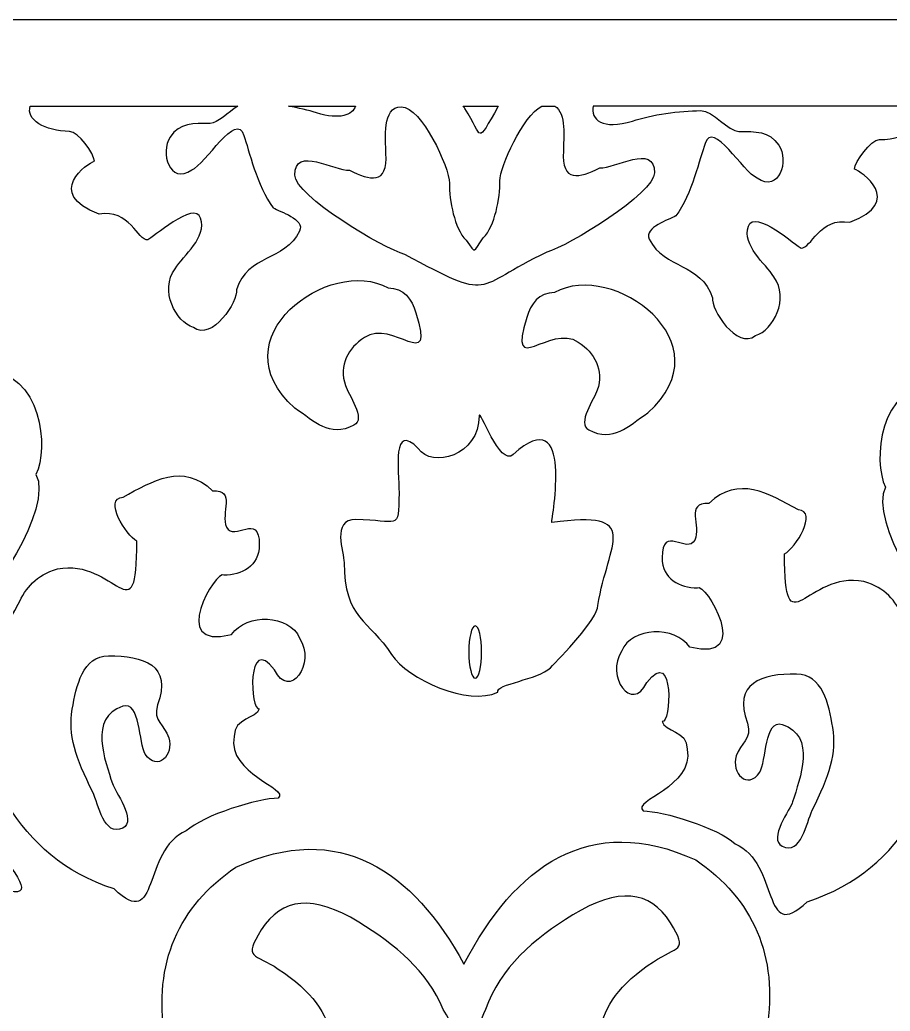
# Model space of a CAD drawing. Header units: centimetres. Extents: x 14.4 to 27, y -9 to -1.5.
# Drawn here: x 17.657 to 19.685, y -3.79 to -1.481 of the extents above; entities that cross this region are included whole.
import ezdxf

# ---------------------------------------------------------------- set-up
doc = ezdxf.new("R2010")
doc.units = ezdxf.units.CM
doc.header["$MEASUREMENT"] = 0
doc.layers.add('layer 1', color=7, linetype='Continuous')

msp = doc.modelspace()

# ---------------------------------------------------------------- linework, layer by layer
at = {"layer": 'layer 1', "color": 250, "lineweight": 30}
for points, knots in [([(14.66247, -9.00021), (14.66247, -9.00021), (14.39842, -9.00021), (14.39842, -9.00021), (14.39842, -9.00021), (14.39842, -9.00021), (14.39842, -1.48079), (14.39842, -1.48079), (14.39842, -1.48079), (14.39842, -1.48079), (26.99977, -1.48079), (26.99977, -1.48079), (26.99977, -1.48079), (26.99977, -1.48079), (26.99977, -9.00021), (26.99977, -9.00021), (26.99977, -9.00021), (26.99977, -9.00021), (14.66247, -9.00021), (14.66247, -9.00021)], [0, 0, 0, 0, 0.1666667, 0.1666667, 0.1666667, 0.1666667, 0.3333333, 0.3333333, 0.3333333, 0.3333333, 0.5, 0.5, 0.5, 0.5, 0.6666667, 0.6666667, 0.6666667, 0.6666667, 1, 1, 1, 1]), ([(17.68114, -1.68191), (17.66987, -1.71238), (17.71534, -1.74066), (17.77264, -1.74067), (17.77264, -1.74067), (17.79312, -1.74067), (17.83035, -1.79306), (17.83035, -1.8099), (17.83035, -1.8099), (17.8161, -1.81383), (17.71153, -1.8844), (17.84151, -1.93341), (17.84151, -1.93341), (17.91194, -1.92018), (17.93203, -1.99571), (17.95506, -1.99328), (17.95506, -1.99328), (17.9625, -1.99141), (18.06488, -1.89972), (18.0779, -1.94276), (18.0779, -1.94276), (18.0928, -1.98767), (18.03882, -2.02884), (18.01834, -2.06065), (18.01834, -2.06065), (17.98158, -2.11117), (18.02037, -2.18477), (18.06116, -2.19725), (18.06116, -2.19725), (18.10463, -2.2311), (18.16586, -2.13541), (18.16167, -2.1093), (18.16167, -2.1093), (18.18773, -2.02697), (18.27335, -2.04381), (18.30872, -1.9727), (18.30872, -1.9727), (18.32175, -1.94463), (18.26219, -1.92779), (18.2473, -1.91843), (18.2473, -1.91843), (18.2082, -1.86828), (18.19145, -1.7832), (18.17843, -1.75002), (18.17843, -1.75002), (18.16232, -1.69205), (18.08909, -1.81741), (18.05744, -1.83049), (18.05744, -1.83049), (18.00531, -1.86604), (17.98298, -1.78932), (18.00718, -1.75376), (18.00718, -1.75376), (18.02951, -1.72008), (18.06116, -1.72195), (18.10025, -1.72195), (18.10025, -1.72195), (18.11796, -1.72195), (18.14163, -1.69589), (18.16474, -1.68191), (18.16474, -1.68191), (18.16474, -1.68191), (17.68114, -1.68191), (17.68114, -1.68191)], [0, 0, 0, 0, 0.0588235, 0.0588235, 0.0588235, 0.0588235, 0.1176471, 0.1176471, 0.1176471, 0.1176471, 0.1764706, 0.1764706, 0.1764706, 0.1764706, 0.2352941, 0.2352941, 0.2352941, 0.2352941, 0.2941176, 0.2941176, 0.2941176, 0.2941176, 0.3529412, 0.3529412, 0.3529412, 0.3529412, 0.4117647, 0.4117647, 0.4117647, 0.4117647, 0.4705882, 0.4705882, 0.4705882, 0.4705882, 0.5294118, 0.5294118, 0.5294118, 0.5294118, 0.5882353, 0.5882353, 0.5882353, 0.5882353, 0.6470588, 0.6470588, 0.6470588, 0.6470588, 0.7058824, 0.7058824, 0.7058824, 0.7058824, 0.7647059, 0.7647059, 0.7647059, 0.7647059, 0.8235294, 0.8235294, 0.8235294, 0.8235294, 0.8823529, 0.8823529, 0.8823529, 0.8823529, 1, 1, 1, 1]), ([(18.28291, -1.68191), (18.30632, -1.68595), (18.3289, -1.69129), (18.34781, -1.69763), (18.34781, -1.69763), (18.4032, -1.71432), (18.43156, -1.70255), (18.4387, -1.68191), (18.4387, -1.68191), (18.4387, -1.68191), (18.28291, -1.68191), (18.28291, -1.68191)], [0, 0, 0, 0, 0.25, 0.25, 0.25, 0.25, 0.5, 0.5, 0.5, 0.5, 1, 1, 1, 1]), ([(18.54569, -1.68358), (18.49975, -1.68358), (18.5098, -1.75863), (18.5098, -1.79182), (18.5098, -1.79182), (18.51461, -1.86592), (18.47249, -1.85533), (18.4251, -1.83079), (18.4251, -1.83079), (18.39065, -1.83367), (18.29734, -1.77306), (18.29734, -1.84233), (18.29734, -1.84233), (18.29734, -1.88986), (18.50407, -2.01434), (18.554, -2.02706), (18.554, -2.02706), (18.76237, -2.13975), (18.70917, -2.10554), (18.88464, -2.02163), (18.88464, -2.02163), (18.93457, -2.00891), (19.13586, -1.88444), (19.13586, -1.83691), (19.13586, -1.83691), (19.13586, -1.76764), (19.04256, -1.82825), (19.0081, -1.82536), (19.0081, -1.82536), (18.96071, -1.84991), (18.9186, -1.8605), (18.92341, -1.7864), (18.92341, -1.7864), (18.92341, -1.75764), (18.93093, -1.69749), (18.90308, -1.68191), (18.90308, -1.68191), (18.90308, -1.68191), (18.87343, -1.68191), (18.87343, -1.68191), (18.87343, -1.68191), (18.82848, -1.70451), (18.77554, -1.82291), (18.77554, -1.85567), (18.77554, -1.85567), (18.77554, -1.89608), (18.76406, -1.96102), (18.73678, -1.98844), (18.73678, -1.98844), (18.71129, -2.02277), (18.72178, -2.02802), (18.69643, -1.99386), (18.69643, -1.99386), (18.66915, -1.96644), (18.65766, -1.9015), (18.65766, -1.86109), (18.65766, -1.86109), (18.65766, -1.82483), (18.59278, -1.68358), (18.54569, -1.68358)], [0, 0, 0, 0, 0.0625, 0.0625, 0.0625, 0.0625, 0.125, 0.125, 0.125, 0.125, 0.1875, 0.1875, 0.1875, 0.1875, 0.25, 0.25, 0.25, 0.25, 0.3125, 0.3125, 0.3125, 0.3125, 0.375, 0.375, 0.375, 0.375, 0.4375, 0.4375, 0.4375, 0.4375, 0.5, 0.5, 0.5, 0.5, 0.5625, 0.5625, 0.5625, 0.5625, 0.625, 0.625, 0.625, 0.625, 0.6875, 0.6875, 0.6875, 0.6875, 0.75, 0.75, 0.75, 0.75, 0.8125, 0.8125, 0.8125, 0.8125, 0.875, 0.875, 0.875, 0.875, 1, 1, 1, 1]), ([(18.69001, -1.68191), (18.69126, -1.68374), (18.69248, -1.68559), (18.69368, -1.68748), (18.69368, -1.68748), (18.73804, -1.75653), (18.71827, -1.774), (18.77162, -1.68191), (18.77162, -1.68191), (18.77162, -1.68191), (18.69001, -1.68191), (18.69001, -1.68191)], [0, 0, 0, 0, 0.25, 0.25, 0.25, 0.25, 0.5, 0.5, 0.5, 0.5, 1, 1, 1, 1]), ([(19.73646, -1.68191), (19.78077, -1.71843), (19.72885, -1.75965), (19.65967, -1.75965), (19.65967, -1.75965), (19.63919, -1.75965), (19.60196, -1.81205), (19.60196, -1.82889), (19.60196, -1.82889), (19.6162, -1.83282), (19.72077, -1.90339), (19.5908, -1.95239), (19.5908, -1.95239), (19.52037, -1.93916), (19.50028, -2.0147), (19.47725, -2.01227), (19.47725, -2.01227), (19.46981, -2.0104), (19.36743, -1.91871), (19.3544, -1.96175), (19.3544, -1.96175), (19.33951, -2.00666), (19.39349, -2.04783), (19.41397, -2.07964), (19.41397, -2.07964), (19.45073, -2.13016), (19.41194, -2.20376), (19.37115, -2.21624), (19.37115, -2.21624), (19.32768, -2.25009), (19.26645, -2.15439), (19.27064, -2.12829), (19.27064, -2.12829), (19.24457, -2.04595), (19.15896, -2.06279), (19.12358, -1.99169), (19.12358, -1.99169), (19.11056, -1.96362), (19.17012, -1.94678), (19.18501, -1.93742), (19.18501, -1.93742), (19.22411, -1.88726), (19.24086, -1.80219), (19.25388, -1.76901), (19.25388, -1.76901), (19.26999, -1.71104), (19.34321, -1.8364), (19.37487, -1.84947), (19.37487, -1.84947), (19.42699, -1.88503), (19.44933, -1.80831), (19.42514, -1.77275), (19.42514, -1.77275), (19.40279, -1.73907), (19.37115, -1.74094), (19.33206, -1.74094), (19.33206, -1.74094), (19.30787, -1.74094), (19.2725, -1.69229), (19.24272, -1.69229), (19.24272, -1.69229), (19.19432, -1.69229), (19.12917, -1.70165), (19.0845, -1.71662), (19.0845, -1.71662), (19.0136, -1.73799), (18.98697, -1.71274), (18.99247, -1.68191), (18.99247, -1.68191), (18.99247, -1.68191), (19.73646, -1.68191), (19.73646, -1.68191)], [0, 0, 0, 0, 0.0526316, 0.0526316, 0.0526316, 0.0526316, 0.1052632, 0.1052632, 0.1052632, 0.1052632, 0.1578947, 0.1578947, 0.1578947, 0.1578947, 0.2105263, 0.2105263, 0.2105263, 0.2105263, 0.2631579, 0.2631579, 0.2631579, 0.2631579, 0.3157895, 0.3157895, 0.3157895, 0.3157895, 0.3684211, 0.3684211, 0.3684211, 0.3684211, 0.4210526, 0.4210526, 0.4210526, 0.4210526, 0.4736842, 0.4736842, 0.4736842, 0.4736842, 0.5263158, 0.5263158, 0.5263158, 0.5263158, 0.5789474, 0.5789474, 0.5789474, 0.5789474, 0.6315789, 0.6315789, 0.6315789, 0.6315789, 0.6842105, 0.6842105, 0.6842105, 0.6842105, 0.7368421, 0.7368421, 0.7368421, 0.7368421, 0.7894737, 0.7894737, 0.7894737, 0.7894737, 0.8421053, 0.8421053, 0.8421053, 0.8421053, 0.8947368, 0.8947368, 0.8947368, 0.8947368, 1, 1, 1, 1]), ([(18.57969, -2.16338), (18.56996, -2.13189), (18.55183, -2.10512), (18.51483, -2.10512), (18.51483, -2.10512), (18.3788, -2.02896), (18.1131, -2.22317), (18.29759, -2.38504), (18.29759, -2.38504), (18.34501, -2.41734), (18.37714, -2.45425), (18.43527, -2.42503), (18.43527, -2.42503), (18.46434, -2.41119), (18.4215, -2.3512), (18.41539, -2.33275), (18.41539, -2.33275), (18.40009, -2.28507), (18.4215, -2.24508), (18.45975, -2.22047), (18.45975, -2.22047), (18.52624, -2.17591), (18.6246, -2.30873), (18.57969, -2.16338)], [0, 0, 0, 0, 0.1428571, 0.1428571, 0.1428571, 0.1428571, 0.2857143, 0.2857143, 0.2857143, 0.2857143, 0.4285714, 0.4285714, 0.4285714, 0.4285714, 0.5714286, 0.5714286, 0.5714286, 0.5714286, 0.7142857, 0.7142857, 0.7142857, 0.7142857, 1, 1, 1, 1]), ([(18.83804, -2.17423), (18.84778, -2.14273), (18.8659, -2.11597), (18.90291, -2.11597), (18.90291, -2.11597), (19.03893, -2.0398), (19.30462, -2.23402), (19.12015, -2.39589), (19.12015, -2.39589), (19.07273, -2.42818), (19.0406, -2.4651), (18.98246, -2.43588), (18.98246, -2.43588), (18.95339, -2.42203), (18.99623, -2.36205), (19.00235, -2.34359), (19.00235, -2.34359), (19.01765, -2.29592), (18.99623, -2.25593), (18.95799, -2.23132), (18.95799, -2.23132), (18.89149, -2.18676), (18.79313, -2.31958), (18.83804, -2.17423)], [0, 0, 0, 0, 0.1428571, 0.1428571, 0.1428571, 0.1428571, 0.2857143, 0.2857143, 0.2857143, 0.2857143, 0.4285714, 0.4285714, 0.4285714, 0.4285714, 0.5714286, 0.5714286, 0.5714286, 0.5714286, 0.7142857, 0.7142857, 0.7142857, 0.7142857, 1, 1, 1, 1]), ([(17.57087, -2.29284), (17.57675, -2.31338), (17.58557, -2.38382), (17.57087, -2.3985), (17.57087, -2.3985), (17.54441, -2.42492), (17.52383, -2.36034), (17.49737, -2.38676), (17.49737, -2.38676), (17.45327, -2.43079), (17.41211, -2.51884), (17.36213, -2.56873), (17.36213, -2.56873), (17.32685, -2.60396), (17.23277, -2.51003), (17.19749, -2.48655), (17.19749, -2.48655), (17.11811, -2.43372), (17.07401, -2.5658), (17.07401, -2.62744), (17.07401, -2.62744), (17.08028, -2.70545), (17.15457, -2.68829), (17.13575, -2.7918), (17.13575, -2.7918), (17.14963, -2.8828), (17.28703, -2.8505), (17.17986, -2.94443), (17.17986, -2.94443), (17.10734, -3.03287), (17.17234, -3.02576), (17.22983, -3.07064), (17.22983, -3.07064), (17.32391, -3.16456), (17.27393, -3.35828), (17.43857, -3.4522), (17.43857, -3.4522), (17.49737, -3.46981), (17.53853, -3.50209), (17.60615, -3.50209), (17.60615, -3.50209), (17.69485, -3.5356), (17.66312, -3.4804), (17.59404, -3.40462), (17.59404, -3.40462), (17.47688, -3.30231), (17.3676, -3.07051), (17.38271, -2.8916), (17.38271, -2.8916), (17.40035, -2.83876), (17.42975, -2.69788), (17.44739, -2.75071), (17.44739, -2.75071), (17.49526, -2.72129), (17.48447, -2.89643), (17.50619, -3.01487), (17.50619, -3.01487), (17.57381, -3.22326), (17.64143, -3.42872), (17.87663, -3.50503), (17.87663, -3.50503), (17.98367, -3.60743), (17.9398, -3.41525), (18.04421, -3.37001), (18.04421, -3.37001), (18.08462, -3.33306), (18.2125, -3.29341), (18.25883, -3.2937), (18.25883, -3.2937), (18.28595, -3.26935), (18.14034, -3.23813), (18.15593, -3.14988), (18.15593, -3.14988), (18.15593, -3.10586), (18.20885, -3.10879), (18.21472, -3.08531), (18.21472, -3.08531), (18.19389, -3.09362), (18.18458, -2.90774), (18.25001, -2.99432), (18.25001, -2.99432), (18.28529, -3.0677), (18.34703, -2.97965), (18.30881, -2.92095), (18.30881, -2.92095), (18.28529, -2.86532), (18.18532, -2.86197), (18.15005, -2.91214), (18.15005, -2.91214), (17.99849, -2.95162), (18.11591, -2.75772), (18.13241, -2.77419), (18.13241, -2.77419), (18.17357, -2.77419), (18.21472, -2.75365), (18.21472, -2.70375), (18.21472, -2.70375), (18.21472, -2.6245), (18.15593, -2.69788), (18.13828, -2.66266), (18.13828, -2.66266), (18.12358, -2.63037), (18.1618, -2.57461), (18.10595, -2.57754), (18.10595, -2.57754), (18.03637, -2.51106), (17.96679, -2.55489), (17.89721, -2.59222), (17.89721, -2.59222), (17.85075, -2.59633), (17.90348, -2.68105), (17.92955, -2.69494), (17.92955, -2.69494), (17.92955, -2.92122), (17.87957, -2.73295), (17.74433, -2.75952), (17.74433, -2.75952), (17.69435, -2.77419), (17.67083, -2.80354), (17.65319, -2.8417), (17.65319, -2.8417), (17.61203, -2.92388), (17.54441, -2.98552), (17.54441, -2.84757), (17.54441, -2.84757), (17.58267, -2.84931), (17.73557, -2.61598), (17.69435, -2.53939), (17.69435, -2.53939), (17.72272, -2.48017), (17.71281, -2.30353), (17.57087, -2.29284)], [0, 0, 0, 0, 0.0294118, 0.0294118, 0.0294118, 0.0294118, 0.0588235, 0.0588235, 0.0588235, 0.0588235, 0.0882353, 0.0882353, 0.0882353, 0.0882353, 0.1176471, 0.1176471, 0.1176471, 0.1176471, 0.1470588, 0.1470588, 0.1470588, 0.1470588, 0.1764706, 0.1764706, 0.1764706, 0.1764706, 0.2058824, 0.2058824, 0.2058824, 0.2058824, 0.2352941, 0.2352941, 0.2352941, 0.2352941, 0.2647059, 0.2647059, 0.2647059, 0.2647059, 0.2941176, 0.2941176, 0.2941176, 0.2941176, 0.3235294, 0.3235294, 0.3235294, 0.3235294, 0.3529412, 0.3529412, 0.3529412, 0.3529412, 0.3823529, 0.3823529, 0.3823529, 0.3823529, 0.4117647, 0.4117647, 0.4117647, 0.4117647, 0.4411765, 0.4411765, 0.4411765, 0.4411765, 0.4705882, 0.4705882, 0.4705882, 0.4705882, 0.5, 0.5, 0.5, 0.5, 0.5294118, 0.5294118, 0.5294118, 0.5294118, 0.5588235, 0.5588235, 0.5588235, 0.5588235, 0.5882353, 0.5882353, 0.5882353, 0.5882353, 0.6176471, 0.6176471, 0.6176471, 0.6176471, 0.6470588, 0.6470588, 0.6470588, 0.6470588, 0.6764706, 0.6764706, 0.6764706, 0.6764706, 0.7058824, 0.7058824, 0.7058824, 0.7058824, 0.7352941, 0.7352941, 0.7352941, 0.7352941, 0.7647059, 0.7647059, 0.7647059, 0.7647059, 0.7941176, 0.7941176, 0.7941176, 0.7941176, 0.8235294, 0.8235294, 0.8235294, 0.8235294, 0.8529412, 0.8529412, 0.8529412, 0.8529412, 0.8823529, 0.8823529, 0.8823529, 0.8823529, 0.9117647, 0.9117647, 0.9117647, 0.9117647, 0.9411765, 0.9411765, 0.9411765, 0.9411765, 1, 1, 1, 1]), ([(19.79716, -2.32248), (19.79129, -2.34302), (19.78247, -2.41347), (19.79716, -2.42814), (19.79716, -2.42814), (19.82362, -2.45456), (19.84421, -2.38998), (19.87067, -2.4164), (19.87067, -2.4164), (19.91476, -2.46043), (19.95592, -2.54848), (20.00591, -2.59838), (20.00591, -2.59838), (20.04118, -2.6336), (20.13527, -2.53968), (20.17054, -2.51619), (20.17054, -2.51619), (20.24993, -2.46336), (20.29402, -2.59544), (20.29402, -2.65708), (20.29402, -2.65708), (20.28775, -2.73509), (20.21347, -2.71793), (20.23228, -2.82144), (20.23228, -2.82144), (20.21841, -2.91244), (20.081, -2.88014), (20.18819, -2.97407), (20.18819, -2.97407), (20.2607, -3.06251), (20.1957, -3.0554), (20.13821, -3.10028), (20.13821, -3.10028), (20.04412, -3.1942), (20.09411, -3.38792), (19.92946, -3.48184), (19.92946, -3.48184), (19.87067, -3.49945), (19.82951, -3.53174), (19.76188, -3.53174), (19.76188, -3.53174), (19.67319, -3.56525), (19.70491, -3.51004), (19.774, -3.43426), (19.774, -3.43426), (19.89117, -3.33196), (20.00044, -3.10015), (19.98533, -2.92124), (19.98533, -2.92124), (19.96769, -2.86841), (19.93829, -2.72752), (19.92065, -2.78035), (19.92065, -2.78035), (19.87278, -2.75093), (19.88357, -2.92607), (19.86184, -3.04451), (19.86184, -3.04451), (19.79423, -3.2529), (19.72661, -3.45836), (19.49141, -3.53467), (19.49141, -3.53467), (19.38436, -3.63708), (19.42824, -3.44489), (19.32383, -3.39966), (19.32383, -3.39966), (19.28342, -3.3627), (19.15554, -3.32306), (19.10921, -3.32334), (19.10921, -3.32334), (19.08209, -3.29899), (19.2277, -3.26777), (19.21211, -3.17953), (19.21211, -3.17953), (19.21211, -3.1355), (19.15919, -3.13843), (19.15331, -3.11495), (19.15331, -3.11495), (19.17414, -3.12327), (19.18345, -2.93738), (19.11803, -3.02396), (19.11803, -3.02396), (19.08275, -3.09734), (19.02101, -3.00929), (19.05923, -2.95059), (19.05923, -2.95059), (19.08275, -2.89497), (19.18272, -2.89161), (19.21799, -2.94178), (19.21799, -2.94178), (19.36955, -2.98126), (19.25213, -2.78736), (19.23563, -2.80383), (19.23563, -2.80383), (19.19447, -2.80383), (19.15331, -2.78329), (19.15331, -2.73339), (19.15331, -2.73339), (19.15331, -2.65414), (19.21211, -2.72752), (19.22975, -2.6923), (19.22975, -2.6923), (19.24445, -2.66001), (19.20623, -2.60425), (19.26209, -2.60718), (19.26209, -2.60718), (19.33167, -2.5407), (19.40126, -2.58453), (19.47083, -2.62186), (19.47083, -2.62186), (19.51729, -2.62597), (19.46456, -2.71069), (19.43849, -2.72459), (19.43849, -2.72459), (19.43849, -2.95086), (19.48847, -2.7626), (19.62371, -2.78916), (19.62371, -2.78916), (19.67368, -2.80383), (19.6972, -2.83319), (19.71485, -2.87134), (19.71485, -2.87134), (19.75601, -2.95352), (19.82362, -3.01516), (19.82362, -2.87721), (19.82362, -2.87721), (19.78536, -2.87895), (19.63247, -2.64562), (19.67368, -2.56903), (19.67368, -2.56903), (19.64533, -2.50981), (19.65523, -2.33317), (19.79716, -2.32248)], [0, 0, 0, 0, 0.0294118, 0.0294118, 0.0294118, 0.0294118, 0.0588235, 0.0588235, 0.0588235, 0.0588235, 0.0882353, 0.0882353, 0.0882353, 0.0882353, 0.1176471, 0.1176471, 0.1176471, 0.1176471, 0.1470588, 0.1470588, 0.1470588, 0.1470588, 0.1764706, 0.1764706, 0.1764706, 0.1764706, 0.2058824, 0.2058824, 0.2058824, 0.2058824, 0.2352941, 0.2352941, 0.2352941, 0.2352941, 0.2647059, 0.2647059, 0.2647059, 0.2647059, 0.2941176, 0.2941176, 0.2941176, 0.2941176, 0.3235294, 0.3235294, 0.3235294, 0.3235294, 0.3529412, 0.3529412, 0.3529412, 0.3529412, 0.3823529, 0.3823529, 0.3823529, 0.3823529, 0.4117647, 0.4117647, 0.4117647, 0.4117647, 0.4411765, 0.4411765, 0.4411765, 0.4411765, 0.4705882, 0.4705882, 0.4705882, 0.4705882, 0.5, 0.5, 0.5, 0.5, 0.5294118, 0.5294118, 0.5294118, 0.5294118, 0.5588235, 0.5588235, 0.5588235, 0.5588235, 0.5882353, 0.5882353, 0.5882353, 0.5882353, 0.6176471, 0.6176471, 0.6176471, 0.6176471, 0.6470588, 0.6470588, 0.6470588, 0.6470588, 0.6764706, 0.6764706, 0.6764706, 0.6764706, 0.7058824, 0.7058824, 0.7058824, 0.7058824, 0.7352941, 0.7352941, 0.7352941, 0.7352941, 0.7647059, 0.7647059, 0.7647059, 0.7647059, 0.7941176, 0.7941176, 0.7941176, 0.7941176, 0.8235294, 0.8235294, 0.8235294, 0.8235294, 0.8529412, 0.8529412, 0.8529412, 0.8529412, 0.8823529, 0.8823529, 0.8823529, 0.8823529, 0.9117647, 0.9117647, 0.9117647, 0.9117647, 0.9411765, 0.9411765, 0.9411765, 0.9411765, 1, 1, 1, 1]), ([(18.77026, -3.04678), (18.70284, -3.07957), (18.56109, -3.01744), (18.52305, -2.95876), (18.52305, -2.95876), (18.47119, -2.87937), (18.41242, -2.87592), (18.41242, -2.74476), (18.41242, -2.74476), (18.41242, -2.72059), (18.3813, -2.64466), (18.44007, -2.64466), (18.44007, -2.64466), (18.53688, -2.64466), (18.54034, -2.67572), (18.54034, -2.58253), (18.54034, -2.58253), (18.54034, -2.5273), (18.52305, -2.41685), (18.58529, -2.47898), (18.58529, -2.47898), (18.61641, -2.52616), (18.72705, -2.49624), (18.72704, -2.40304), (18.72704, -2.40304), (18.72704, -2.38233), (18.77545, -2.52385), (18.80656, -2.49278), (18.80656, -2.49278), (18.95062, -2.3637), (18.89492, -2.6442), (18.89646, -2.65156), (18.89646, -2.65156), (19.11049, -2.62269), (19.02793, -2.69539), (19.00363, -2.84485), (19.00363, -2.84485), (19.00363, -2.87592), (18.9172, -2.96566), (18.893, -2.98982), (18.893, -2.98982), (18.86534, -3.01744), (18.76507, -3.02779), (18.77026, -3.04678)], [0, 0, 0, 0, 0.0833333, 0.0833333, 0.0833333, 0.0833333, 0.1666667, 0.1666667, 0.1666667, 0.1666667, 0.25, 0.25, 0.25, 0.25, 0.3333333, 0.3333333, 0.3333333, 0.3333333, 0.4166667, 0.4166667, 0.4166667, 0.4166667, 0.5, 0.5, 0.5, 0.5, 0.5833333, 0.5833333, 0.5833333, 0.5833333, 0.6666667, 0.6666667, 0.6666667, 0.6666667, 0.75, 0.75, 0.75, 0.75, 0.8333333, 0.8333333, 0.8333333, 0.8333333, 1, 1, 1, 1]), ([(18.70292, -2.95326), (18.70292, -2.91965), (18.70963, -2.89224), (18.71786, -2.89224), (18.71786, -2.89224), (18.72608, -2.89224), (18.73279, -2.91965), (18.73279, -2.95326), (18.73279, -2.95326), (18.73279, -2.98686), (18.72608, -3.01427), (18.71786, -3.01427), (18.71786, -3.01427), (18.70963, -3.01427), (18.70292, -2.98686), (18.70292, -2.95326)], [0, 0, 0, 0, 0.2, 0.2, 0.2, 0.2, 0.4, 0.4, 0.4, 0.4, 0.6, 0.6, 0.6, 0.6, 1, 1, 1, 1]), ([(17.77895, -3.08651), (17.7687, -3.14646), (17.78636, -3.19886), (17.82664, -3.27929), (17.82664, -3.27929), (17.84039, -3.30826), (17.85261, -3.3845), (17.8969, -3.36316), (17.8969, -3.36316), (17.93051, -3.34638), (17.87705, -3.27624), (17.87246, -3.25947), (17.87246, -3.25947), (17.85567, -3.2061), (17.81595, -3.10546), (17.8969, -3.07954), (17.8969, -3.07954), (17.93814, -3.06582), (17.93356, -3.16646), (17.94884, -3.19085), (17.94884, -3.19085), (17.97785, -3.23355), (18.01604, -3.19238), (18.00382, -3.15273), (18.00382, -3.15273), (17.99466, -3.12223), (17.96563, -3.11461), (17.97785, -3.07649), (17.97785, -3.07649), (18.01246, -2.98334), (17.94434, -2.96137), (17.86338, -2.9621), (17.86338, -2.9621), (17.80307, -2.96262), (17.78829, -3.03183), (17.77895, -3.08651)], [0, 0, 0, 0, 0.1, 0.1, 0.1, 0.1, 0.2, 0.2, 0.2, 0.2, 0.3, 0.3, 0.3, 0.3, 0.4, 0.4, 0.4, 0.4, 0.5, 0.5, 0.5, 0.5, 0.6, 0.6, 0.6, 0.6, 0.7, 0.7, 0.7, 0.7, 0.8, 0.8, 0.8, 0.8, 1, 1, 1, 1]), ([(19.55105, -3.12881), (19.56129, -3.18876), (19.54364, -3.24116), (19.50336, -3.32159), (19.50336, -3.32159), (19.48961, -3.35056), (19.47739, -3.4268), (19.4331, -3.40546), (19.4331, -3.40546), (19.39949, -3.38868), (19.45295, -3.31854), (19.45753, -3.30177), (19.45753, -3.30177), (19.47433, -3.2484), (19.51404, -3.14776), (19.4331, -3.12184), (19.4331, -3.12184), (19.39186, -3.10812), (19.39644, -3.20876), (19.38116, -3.23315), (19.38116, -3.23315), (19.35214, -3.27585), (19.31396, -3.23468), (19.32618, -3.19503), (19.32618, -3.19503), (19.33534, -3.16453), (19.36437, -3.15691), (19.35214, -3.11879), (19.35214, -3.11879), (19.31754, -3.02564), (19.38566, -3.00367), (19.46661, -3.0044), (19.46661, -3.0044), (19.52693, -3.00493), (19.54171, -3.07413), (19.55105, -3.12881)], [0, 0, 0, 0, 0.1, 0.1, 0.1, 0.1, 0.2, 0.2, 0.2, 0.2, 0.3, 0.3, 0.3, 0.3, 0.4, 0.4, 0.4, 0.4, 0.5, 0.5, 0.5, 0.5, 0.6, 0.6, 0.6, 0.6, 0.7, 0.7, 0.7, 0.7, 0.8, 0.8, 0.8, 0.8, 1, 1, 1, 1]), ([(18.68924, -4.26236), (18.71409, -4.26446), (18.93087, -4.04503), (18.925, -4.02221), (18.925, -4.02221), (18.96987, -3.9032), (18.92626, -3.81629), (18.81763, -3.89236), (18.81763, -3.89236), (18.8078, -3.90265), (18.76391, -3.9813), (18.75563, -3.98916), (18.75563, -3.98916), (18.69153, -3.95173), (18.71603, -3.83628), (18.74187, -3.78596), (18.74187, -3.78596), (18.77623, -3.68801), (18.85372, -3.62138), (18.94567, -3.56525), (18.94567, -3.56525), (19.05134, -3.50119), (19.12453, -3.5075), (19.17257, -3.58372), (19.17257, -3.58372), (19.21583, -3.65237), (19.1884, -3.63783), (19.13297, -3.67462), (19.13297, -3.67462), (18.97645, -3.77851), (18.98019, -3.88911), (19.08125, -3.98635), (19.08125, -3.98635), (19.22625, -4.05344), (19.34301, -4.0359), (19.39761, -3.8322), (19.39761, -3.8322), (19.42397, -3.65988), (19.36622, -3.52953), (19.2319, -3.43741), (19.2319, -3.43741), (18.98425, -3.32451), (18.80972, -3.45299), (18.69155, -3.68034), (18.69155, -3.68034), (18.57358, -3.46359), (18.40162, -3.34422), (18.16016, -3.45429), (18.16016, -3.45429), (18.02584, -3.54641), (17.96809, -3.67675), (17.99445, -3.84908), (17.99445, -3.84908), (18.04905, -4.05278), (18.16581, -4.07031), (18.31081, -4.00323), (18.31081, -4.00323), (18.41186, -3.90599), (18.41561, -3.79539), (18.25909, -3.6915), (18.25909, -3.6915), (18.20366, -3.65471), (18.17623, -3.66925), (18.21948, -3.6006), (18.21948, -3.6006), (18.26753, -3.52438), (18.34071, -3.51807), (18.44639, -3.58213), (18.44639, -3.58213), (18.53277, -3.63486), (18.60642, -3.69687), (18.64349, -3.7854), (18.64349, -3.7854), (18.68544, -3.85097), (18.71, -3.95278), (18.65376, -3.98877), (18.65376, -3.98877), (18.64775, -3.98286), (18.58118, -3.9163), (18.57443, -3.90923), (18.57443, -3.90923), (18.46205, -3.83054), (18.41926, -3.90482), (18.47202, -4.02738), (18.47202, -4.02738), (18.46501, -4.04607), (18.66656, -4.26122), (18.68924, -4.26236)], [0, 0, 0, 0, 0.0434783, 0.0434783, 0.0434783, 0.0434783, 0.0869565, 0.0869565, 0.0869565, 0.0869565, 0.1304348, 0.1304348, 0.1304348, 0.1304348, 0.173913, 0.173913, 0.173913, 0.173913, 0.2173913, 0.2173913, 0.2173913, 0.2173913, 0.2608696, 0.2608696, 0.2608696, 0.2608696, 0.3043478, 0.3043478, 0.3043478, 0.3043478, 0.3478261, 0.3478261, 0.3478261, 0.3478261, 0.3913043, 0.3913043, 0.3913043, 0.3913043, 0.4347826, 0.4347826, 0.4347826, 0.4347826, 0.4782609, 0.4782609, 0.4782609, 0.4782609, 0.5217391, 0.5217391, 0.5217391, 0.5217391, 0.5652174, 0.5652174, 0.5652174, 0.5652174, 0.6086957, 0.6086957, 0.6086957, 0.6086957, 0.6521739, 0.6521739, 0.6521739, 0.6521739, 0.6956522, 0.6956522, 0.6956522, 0.6956522, 0.7391304, 0.7391304, 0.7391304, 0.7391304, 0.7826087, 0.7826087, 0.7826087, 0.7826087, 0.826087, 0.826087, 0.826087, 0.826087, 0.8695652, 0.8695652, 0.8695652, 0.8695652, 0.9130435, 0.9130435, 0.9130435, 0.9130435, 1, 1, 1, 1])]:
    msp.add_open_spline(points, degree=3, knots=knots, dxfattribs=at)

doc.saveas('drawing.dxf')
